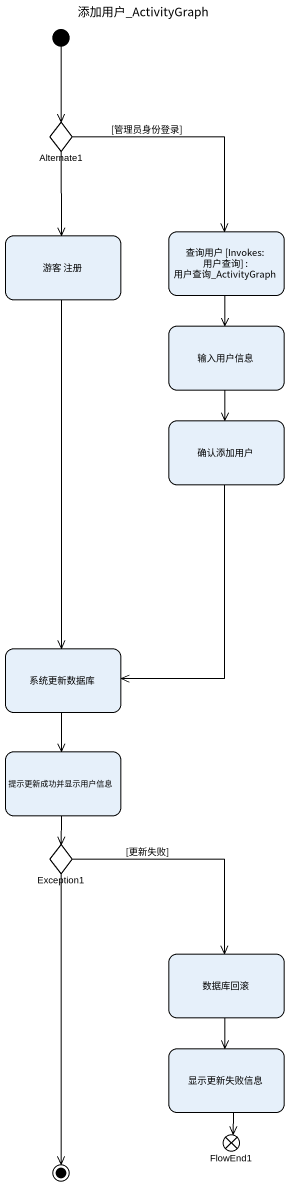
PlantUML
@startuml
title 添加用户_ActivityGraph
hide empty description
state Alternate1 <<choice>>
state "查询用户 [Invokes: 用户查询] : 用户查询_ActivityGraph" as 查询用户_Invokes_用户查询
state "游客 注册" as 游客_注册
state 输入用户信息
state 确认添加用户
state 系统更新数据库
state 提示更新成功并显示用户信息
state Exception1 <<choice>>
state 数据库回滚
state 显示更新失败信息
state FlowEnd1 <<end>>
[*] --> Alternate1
Alternate1 --> 查询用户_Invokes_用户查询 : [管理员身份登录]
Alternate1 --> 游客_注册
查询用户_Invokes_用户查询 --> 输入用户信息
游客_注册 --> 系统更新数据库
输入用户信息 --> 确认添加用户
确认添加用户 --> 系统更新数据库
系统更新数据库 --> 提示更新成功并显示用户信息
提示更新成功并显示用户信息 --> Exception1
Exception1 --> 数据库回滚 : [更新失败]
数据库回滚 --> 显示更新失败信息
显示更新失败信息 --> FlowEnd1
Exception1 --> [*]
@enduml
